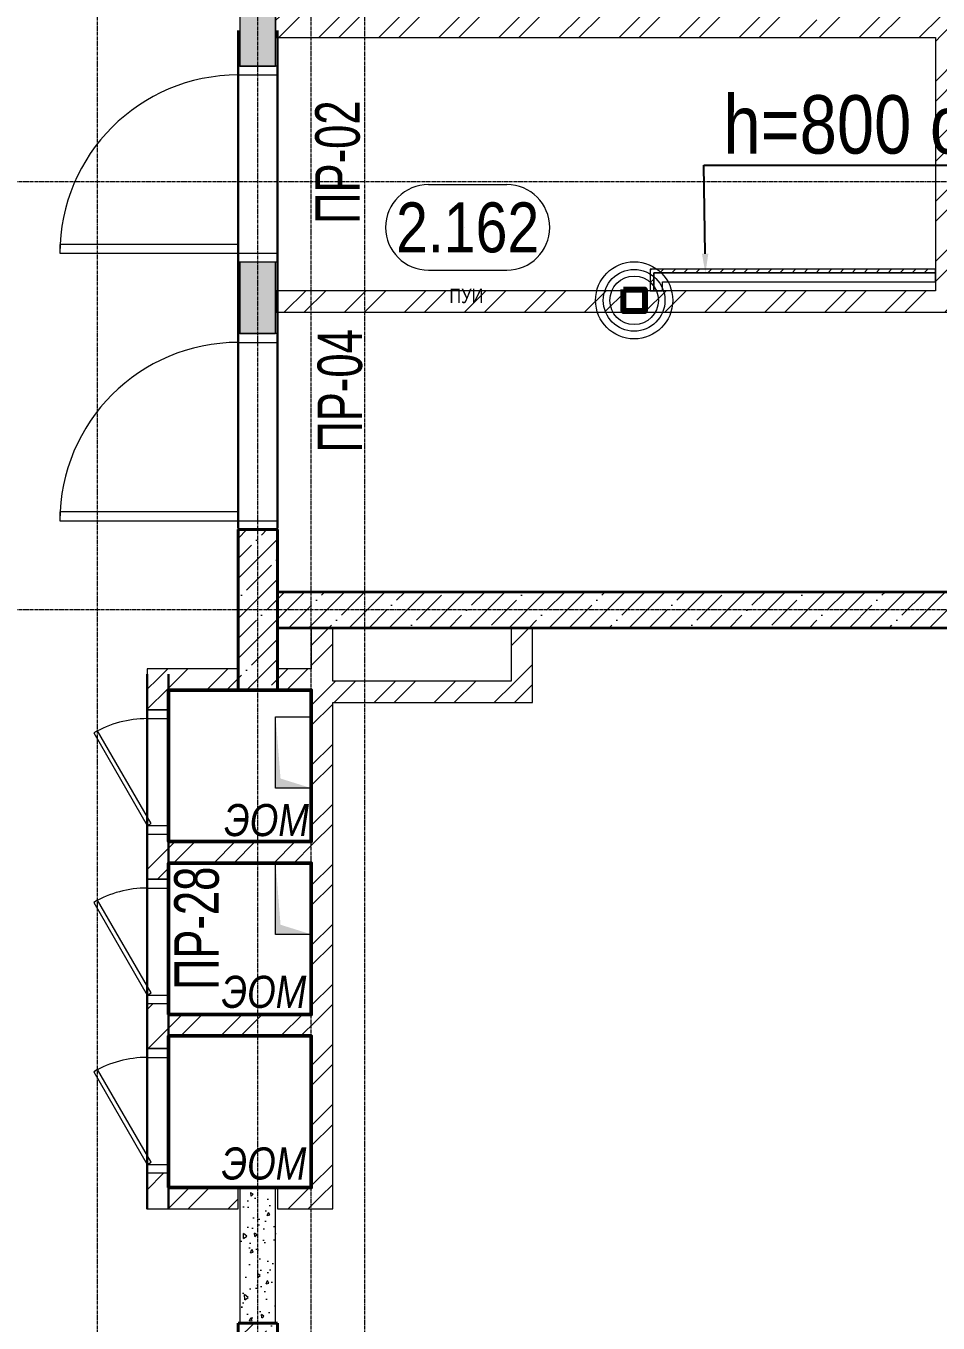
# Model space of a CAD drawing. Header units: millimetres. Extents: x -231292 to 573618, y -153144 to 564035.
# Drawn here: x 19883 to 24998, y 61430 to 68705 of the extents above; entities that cross this region are included whole.
import ezdxf
from ezdxf import colors
from ezdxf.entities.mleader import LeaderData, LeaderLine
from ezdxf.enums import TextEntityAlignment as Align
from ezdxf.math import Vec2, Vec3

# ---------------------------------------------------------------- set-up
doc = ezdxf.new("R2010")
doc.units = ezdxf.units.MM
doc.linetypes.add('CENTER2', pattern=[28.575, 19.05, -3.175, 3.175, -3.175])
doc.linetypes.add('HIDDEN2', pattern=[4.7625, 3.175, -1.5875])
doc.layers.get('0').update_dxf_attribs({"color": 250})
doc.layers.get('Defpoints').update_dxf_attribs({"color": 250})
for name, color, linetype, lineweight in [('!!! КОНСТРУКТИВ_несоответствия', 250, 'Continuous', 50), ('АР_Area', 250, 'Continuous', 5), ('АР_Двери', 250, 'Continuous', 9), ('АР_Колонны', 250, 'Continuous', 35), ('АР_Стены ГКЛ', 250, 'Continuous', 15), ('АР_Стены ЖБ', 250, 'Continuous', 35), ('АР_Стены кирпич', 250, 'Continuous', 20), ('АР_Стены ПЕНОблок', 250, 'Continuous', 20), ('АР_Штриховка', 250, 'Continuous', 0), ('Двери кабины', 250, 'Continuous', 0), ('КМ_Фахверки', 250, 'Continuous', 80), ('РД_Оси_100', 250, 'Continuous', 0), ('ЭОМ_отверстия', 250, 'Continuous', 5)]:
    doc.layers.add(name, color=color, linetype=linetype, lineweight=lineweight)
for name, color, linetype, lineweight, plot in [('АР_Делит', 250, 'Continuous', 0, False), ('РД_Проем', 250, 'Continuous', 0, False), ('РД_проем_инж перемыч_подсчет', 250, 'Continuous', 30, False)]:
    doc.layers.add(name, color=color, linetype=linetype, lineweight=lineweight, plot=plot)
doc.layers.add('РД_Перемычка инж проемов', color=250, linetype='Continuous')
doc.styles.add('Arial0', font='arial.ttf')
doc.styles.add('MtXpl_Arial_Narrow', font='ARIALNI.TTF')
doc.styles.add('style1', font='ARIALN.TTF')
doc.styles.add('ккк', font='isocpeur.ttf', dxfattribs={"width": 0.85, "oblique": 15})
pattern_1 = [(45, (8883.4, 13229.69), (-168.3798, 168.3798), []), (45, (8995.66, 13229.69), (-168.3798, 168.3798), [])]
pattern_2 = [(45, (8883.4, 13229.69), (-112.2532, 112.2532), []), (45, (8995.66, 13229.69), (-112.2532, 112.2532), [198.4375, -39.6875, 0, -39.6875])]
pattern_3 = [(45, (8883.4, 13229.69), (-168.3798, 168.3798), []), (45, (8995.66, 13229.69), (-168.3798, 168.3798), [])]
pattern_4 = [(45, (8883.4, 13229.69), (-168.3798, 168.3798), []), (45, (8995.66, 13229.69), (-168.3798, 168.3798), [])]
pattern_5 = [(45, (8883.4, 13229.69), (-168.3798, 168.3798), []), (45, (8995.66, 13229.69), (-168.3798, 168.3798), [])]

# ---------------------------------------------------------------- blocks, each defined once
blk = doc.blocks.new('СОШ_2200_АР_ОСИ_М100_28.05.24')
at = {"layer": 'РД_Оси_100', "linetype": 'CENTER2'}
for p, q in [((29555, 54600), (-5954.958, 54600)), ((29555, 52200), (-5954.958, 52200))]:
    blk.add_line(p, q, dxfattribs=at)
for points in [[(11400, 139938.679), (11400, -6155)], [(12000.12, -6155), (12300, -5755), (12300, 139538.679), (12000, 139938.679)], [(12600, -6155), (12600, 139938.679)], [(13200, -6155), (12900, -5755), (12900, 139538.679), (13220.167, 139939.357)]]:
    blk.add_lwpolyline(points, dxfattribs=at)
blk = doc.blocks.new('otv')
at = {"linetype": 'Continuous'}
blk.add_lwpolyline([(0, -1), (0, 0), (1, 0), (1, -1)], close=True, dxfattribs=at)
blk.add_solid([(0, -1), (0, 0), (0.135, -0.137), (1, 0)], dxfattribs=at)
blk = doc.blocks.new('Ф_крпич 120')
at = {"layer": 'АР_Делит', "color": 1}
for radius in [216.3, 173, 136.2]:
    blk.add_circle((60, -60), radius, dxfattribs=at)
at = {"layer": 'КМ_Фахверки'}
blk.add_lwpolyline([(0, 0), (120, 0), (120, -120), (0, -120)], close=True, dxfattribs=at)
at = {"layer": 'КМ_Фахверки', "lineweight": 5}
blk.add_lwpolyline([(6, -6), (114, -6), (114, -114), (6, -114)], close=True, dxfattribs=at)
blk = doc.blocks.new('MOK-МаркаПом_овал_ареал')
for p, q in [((-2.75, 3), (2.75, 3)), ((-2.75, -3), (2.75, -3))]:
    blk.add_line(p, q)
for centre, radius, start, end in [((-2.75, 0), 3, 90, 270), ((2.75, 0), 3, 270, 90), ((-3.75, 0), 3.5, 0, 0.00095)]:
    blk.add_arc(centre, radius, start, end)
at = {"color": 0, "style": 'style1'}
blk.add_attdef('АР-ПОМЕЩЕНИЕ:НОМЕР', text='', height=3.5, dxfattribs=at).set_placement((0, 0), align=Align.MIDDLE)
at = {"layer": 'Defpoints', "color": 2, "style": 'style1'}
blk.add_attdef('АР-ПОМЕЩЕНИЕ:НАИМЕНОВАНИЕ', text='', height=1, dxfattribs=at).set_placement((-0.094, -4.814), align=Align.MIDDLE)
blk = doc.blocks.new('MOK-МаркаПеремычки')
at = {"color": 0, "style": 'ккк', "oblique": 15, "width": 0.85}
blk.add_attdef('АР-ПРОЕМ:ПЕРЕМЫЧКА', text='', height=2.5, dxfattribs=at).set_placement((0, 0), align=Align.MIDDLE)

msp = doc.modelspace()

# ---------------------------------------------------------------- hatches: boundary and pattern name
at = {"layer": 'АР_Стены ГКЛ', "linetype": 'Continuous', "lineweight": 0}
h = msp.add_hatch(dxfattribs=at)
h.set_pattern_fill('ANSI31', color=256, scale=15, angle=-360, style=0)
h.set_pattern_definition([(45, (8883.403, 13229.686), (-33.67596, 33.67596), [])])
h.paths.add_polyline_path([(23383.403, 67339.686), (23403.403, 67319.686), (24983.402, 67319.686), (24983.402, 67339.686)], flags=0)
h = msp.add_hatch(dxfattribs=at)
h.set_pattern_fill('ANSI31', color=256, scale=15, style=0)
h.set_pattern_definition([(45, (8883.403, 13229.686), (-33.67596, 33.67596), [])])
h.paths.add_polyline_path([(23383.403, 67219.686), (23403.403, 67219.686), (23403.403, 67319.686), (23383.403, 67339.686)], flags=0)
at = {"layer": 'АР_Штриховка', "linetype": 'Continuous', "lineweight": 0}
h = msp.add_hatch(dxfattribs=at)
h.set_pattern_fill('AR-CONC', color=256, angle=-315, style=0)
h.set_pattern_definition([(95, (8883.4, 13229.69), (140.09465, 117.55338), [19.05, -209.55]), (40, (8883.4, 13229.69), (-160.01845, 110.1767), [15.24, -167.6406]), (145.45144, (8895.08, 13239.48), (-19.9238, 227.7301), [16.19, -178.09024]), (91.1842, (8847.48, 13265.6), (221.41024, 161.9534), [28.575, -314.325]), (141.63556, (8865.93, 13279.1), (-7.0866, 342.8268), [24.285, -267.1356]), (36.18415, (8847.48, 13265.6), (-7.0866, 342.8268), [22.86, -251.4597]), (66, (8874.42, 13274.59), (179.51998, 34.89515), [19.05, -209.55]), (11, (8874.42, 13274.59), (-86.5399, 173.9412), [15.24, -167.64]), (116.45145, (8889.38, 13277.5), (92.98005, 208.83634), [16.19, -178.08994]), (82.5, (8883.4, 13229.686), (-57.60547, 61.973414), [0, -165.608, 0, -170.18, 0, -168.275]), (52.5, (8883.4, 13229.69), (-23.58973, 118.087), [0, -97.028, 0, -161.798, 0, -64.135]), (12.5, (8843.35, 13189.634), (99.92786, 91.826196), [0, -63.5, 0, -198.12, 0, -262.89]), (2.5, (8825.39, 13171.67), (86.7639, 122.7224), [0, -82.55, 0, -131.572, 0, -186.69])])
h.paths.add_polyline_path([(21283.403, 70780.686), (21083.403, 70780.686), (21083.403, 70779.686), (21283.403, 70779.686)], flags=0)
h.paths.add_polyline_path([(21283.403, 69679.686), (21083.403, 69679.686), (21083.403, 68479.686), (21283.403, 68479.686)], flags=0)
h.paths.add_polyline_path([(21283.403, 67379.686), (21083.403, 67379.686), (21083.403, 66979.686), (21283.403, 66979.686)], flags=0)
h.paths.add_polyline_path([(21283.403, 65879.686), (21083.403, 65879.686), (21083.403, 65878.686), (21283.403, 65878.686)], flags=0)
h = msp.add_hatch(dxfattribs=at)
h.set_pattern_fill('ANSI32', color=256, scale=25, style=0)
h.set_pattern_definition(pattern_1)
h.paths.add_polyline_path([(24253.403, 68639.686), (24293.403, 68729.686), (24253.403, 68759.686), (23653.403, 68759.686), (23573.403, 68729.686), (23533.403, 68639.686)], flags=0)
h.paths.add_polyline_path([(23533.403, 68639.686), (23573.403, 68729.686), (23533.403, 68759.686), (21283.403, 68759.686), (21283.403, 68639.686)], flags=0)
h.paths.add_polyline_path([(26053.403, 68639.686), (26013.403, 68729.686), (25933.403, 68759.686), (25103.403, 68759.686), (25063.403, 68669.686), (25103.403, 68639.686)], flags=0)
h.paths.add_polyline_path([(24983.403, 68639.686), (25063.403, 68669.686), (25103.403, 68759.686), (24373.403, 68759.686), (24293.403, 68729.686), (24253.403, 68639.686)], flags=0)
h.paths.add_polyline_path([(28883.403, 68639.686), (28883.403, 68759.686), (27123.343, 68759.686), (27083.343, 68729.686), (27123.343, 68639.686)], flags=0)
h.paths.add_polyline_path([(27123.343, 68639.686), (27083.343, 68729.686), (27003.343, 68759.686), (26053.403, 68759.686), (26013.403, 68729.686), (26053.403, 68639.686)], flags=0)
h = msp.add_hatch(dxfattribs=at)
h.set_pattern_fill('ANSI32', color=256, scale=25, style=0)
h.set_pattern_definition([(45, (8883.4, 13229.69), (-168.3798, 168.3798), []), (45, (8995.66, 13229.69), (-168.3798, 168.3798), [])])
h.paths.add_polyline_path([(24983.403, 67219.686), (25063.403, 67189.686), (25103.403, 67219.686), (25103.403, 68639.686), (25063.403, 68669.686), (24983.403, 68639.686)], flags=0)
h = msp.add_hatch(dxfattribs=at)
h.set_pattern_fill('ANSI32', color=256, scale=25, style=0)
h.set_pattern_definition([(45, (8883.4, 13229.69), (-168.3798, 168.3798), []), (45, (8995.66, 13229.69), (-168.3798, 168.3798), [])])
h.paths.add_polyline_path([(21283.403, 67219.686), (21283.403, 67099.686), (25103.403, 67099.686), (25063.403, 67189.686), (24983.403, 67219.686)], flags=0)
h.paths.add_polyline_path([(25103.403, 67219.686), (25063.403, 67189.686), (25103.403, 67099.686), (25303.403, 67099.686), (25303.403, 67219.686)], flags=0)
at = {"layer": 'АР_Штриховка', "linetype": 'Continuous', "lineweight": 5}
h = msp.add_hatch(dxfattribs=at)
h.set_pattern_fill('ANSI35', color=256, scale=25, style=0)
h.set_pattern_definition(pattern_2)
h.paths.add_polyline_path([(21073.403, 64979.686), (21293.403, 64979.686), (21293.403, 65879.686), (21073.403, 65879.686)], flags=0)
h = msp.add_hatch(dxfattribs=at)
h.set_pattern_fill('ANSI35', color=256, scale=25, style=0)
h.set_pattern_definition([(45, (8883.4, 13229.69), (-112.2532, 112.2532), []), (45, (8995.66, 13229.69), (-112.2532, 112.2532), [198.4375, -39.6875, 0, -39.6875])])
h.paths.add_polyline_path([(28883.403, 65329.686), (28883.403, 65529.686), (21293.403, 65529.686), (21293.403, 65329.686)], flags=0)
at = {"layer": 'АР_Штриховка', "linetype": 'Continuous', "lineweight": 0}
h = msp.add_hatch(dxfattribs=at)
h.set_pattern_fill('ANSI32', color=256, scale=25, angle=-360, style=0)
h.set_pattern_definition(pattern_1)
h.paths.add_polyline_path([(21603.403, 63159.686), (21513.403, 63119.686), (21483.403, 63039.686), (21483.403, 62189.686), (21603.403, 62069.686)], flags=0)
h.paths.add_polyline_path([(21603.403, 65329.686), (21483.403, 65329.686), (21483.403, 65099.686), (21513.403, 65059.686), (21603.403, 65099.686)], flags=0)
h.paths.add_polyline_path([(21603.403, 65099.686), (21513.403, 65059.686), (21483.403, 64979.686), (21483.403, 64979.685), (21573.403, 64989.686), (21603.403, 65029.686)], flags=0)
h.paths.add_polyline_path([(21603.403, 64909.686), (21573.403, 64989.686), (21483.403, 64979.686), (21483.403, 64129.686), (21513.403, 64089.686), (21603.403, 64129.686)], flags=0)
h.paths.add_polyline_path([(21603.403, 64129.686), (21513.403, 64089.686), (21483.403, 64009.686), (21483.403, 63159.686), (21513.403, 63119.686), (21603.403, 63159.686)], flags=0)
h = msp.add_hatch(dxfattribs=at)
h.set_pattern_fill('ANSI32', color=256, scale=25, angle=-360, style=0)
h.set_pattern_definition(pattern_3)
h.paths.add_polyline_path([(22723.403, 65329.686), (22603.403, 65329.686), (22603.403, 65029.686), (22723.403, 64909.686)], flags=0)
h = msp.add_hatch(dxfattribs=at)
h.set_pattern_fill('ANSI32', color=256, scale=25, angle=-360, style=0)
h.set_pattern_definition(pattern_3)
h.paths.add_polyline_path([(20683.403, 63039.686), (20653.403, 63119.686), (20563.403, 63159.686), (20563.403, 62969.544), (20683.403, 62969.544)], flags=0)
h.paths.add_polyline_path([(20683.403, 62269.544), (20563.403, 62269.544), (20563.403, 62069.686), (20683.403, 62189.686)], flags=0)
h.paths.add_polyline_path([(20683.403, 64979.686), (20563.403, 65099.686), (20563.403, 64869.544), (20683.403, 64869.544)], flags=0)
h.paths.add_polyline_path([(20683.403, 64169.544), (20563.403, 64169.544), (20563.403, 64129.686), (20653.403, 64089.686), (20683.403, 64129.686)], flags=0)
h.paths.add_polyline_path([(20683.403, 64009.686), (20653.403, 64089.686), (20563.403, 64129.686), (20563.403, 63919.544), (20683.403, 63919.544)], flags=0)
h.paths.add_polyline_path([(20683.403, 63219.544), (20563.403, 63219.544), (20563.403, 63159.686), (20653.403, 63119.686), (20683.403, 63159.686)], flags=0)
h = msp.add_hatch(dxfattribs=at)
h.set_pattern_fill('ANSI32', color=256, scale=25, style=0)
h.set_pattern_definition([(45, (8883.4, 13229.69), (-168.3798, 168.3798), []), (45, (8995.66, 13229.69), (-168.3798, 168.3798), [])])
h.paths.add_polyline_path([(21073.403, 64979.686), (21073.403, 65099.686), (20563.403, 65099.686), (20683.403, 64979.686)], flags=0)
h = msp.add_hatch(dxfattribs=at)
h.set_pattern_fill('ANSI32', color=256, scale=25, style=0)
h.set_pattern_definition(pattern_4)
h.paths.add_polyline_path([(21483.403, 64979.686), (21513.403, 65059.686), (21483.403, 65099.686), (21293.403, 65099.686), (21293.403, 64979.686)], flags=0)
h = msp.add_hatch(dxfattribs=at)
h.set_pattern_fill('ANSI32', color=256, scale=25, angle=-360, style=0)
h.set_pattern_definition(pattern_3)
h.paths.add_polyline_path([(22723.403, 64909.686), (22603.403, 65029.686), (21603.403, 65029.686), (21573.403, 64989.686), (21603.403, 64909.686)], flags=0)
h = msp.add_hatch(dxfattribs=at)
h.set_pattern_fill('ANSI32', color=256, scale=25, style=0)
h.set_pattern_definition(pattern_5)
h.paths.add_polyline_path([(21483.403, 64009.686), (21513.403, 64089.686), (21483.403, 64129.686), (20683.403, 64129.686), (20653.403, 64089.686), (20683.403, 64009.686)], flags=0)
h = msp.add_hatch(dxfattribs=at)
h.set_pattern_fill('ANSI32', color=256, scale=25, style=0)
h.set_pattern_definition(pattern_5)
h.paths.add_polyline_path([(21483.403, 63039.686), (21513.403, 63119.686), (21483.403, 63159.686), (20683.403, 63159.686), (20653.403, 63119.686), (20683.403, 63039.686)], flags=0)
h = msp.add_hatch(dxfattribs=at)
h.set_pattern_fill('ANSI32', color=256, scale=25, angle=-360, style=0)
h.set_pattern_definition(pattern_3)
h.paths.add_polyline_path([(21073.402, 62069.686), (21073.402, 62189.686), (20683.403, 62189.686), (20563.403, 62069.686)], flags=0)
h = msp.add_hatch(dxfattribs=at)
h.set_pattern_fill('AR-CONC', color=256, angle=-315, style=0)
h.set_pattern_definition([(95, (8883.4, 13229.69), (140.09465, 117.5534), [19.05, -209.55]), (40, (8883.4, 13229.69), (-160.01845, 110.1767), [15.24, -167.6406]), (145.45144, (8895.08, 13239.48), (-19.9238, 227.7301), [16.19, -178.09024]), (91.1842, (8847.48, 13265.6), (221.4102, 161.9534), [28.575, -314.325]), (141.63556, (8865.93, 13279.1), (-7.0866, 342.8268), [24.285, -267.1356]), (36.18415, (8847.48, 13265.6), (-7.0866, 342.8268), [22.86, -251.4597]), (66, (8874.42, 13274.59), (179.52, 34.89515), [19.05, -209.55]), (11, (8874.42, 13274.59), (-86.5399, 173.9412), [15.24, -167.64]), (116.45145, (8889.38, 13277.5), (92.98005, 208.83634), [16.19, -178.08994]), (82.5, (8883.4, 13229.686), (-57.60547, 61.97341), [0, -165.608, 0, -170.18, 0, -168.275]), (52.5, (8883.4, 13229.69), (-23.58973, 118.087), [0, -97.028, 0, -161.798, 0, -64.135]), (12.5, (8843.35, 13189.634), (99.92786, 91.8262), [0, -63.5, 0, -198.12, 0, -262.89]), (2.5, (8825.39, 13171.67), (86.7639, 122.7224), [0, -82.55, 0, -131.572, 0, -186.69])])
h.paths.add_polyline_path([(21283.402, 62189.686), (21083.402, 62189.686), (21083.403, 61429.686), (21283.403, 61429.686)], flags=0)
h = msp.add_hatch(dxfattribs=at)
h.set_pattern_fill('ANSI32', color=256, scale=25, style=0)
h.set_pattern_definition(pattern_4)
h.paths.add_polyline_path([(21603.403, 62069.686), (21483.403, 62189.686), (21293.403, 62189.686), (21293.403, 62069.686)], flags=0)
at = {"layer": 'АР_Штриховка', "linetype": 'Continuous', "lineweight": 5}
h = msp.add_hatch(dxfattribs=at)
h.set_pattern_fill('ANSI35', color=256, scale=25, style=0)
h.set_pattern_definition(pattern_2)
h.paths.add_polyline_path([(21073.403, 60529.686), (21293.403, 60529.686), (21293.403, 61429.686), (21073.403, 61429.686)], flags=0)

# ---------------------------------------------------------------- linework, layer by layer
at = {"layer": '!!! КОНСТРУКТИВ_несоответствия'}
for points in [[(20683.403, 64979.686), (21483.403, 64979.686), (21483.403, 64129.686), (20683.403, 64129.686)], [(20683.403, 63159.686), (21483.403, 63159.686), (21483.403, 64009.686), (20683.403, 64009.686)], [(20683.403, 62189.686), (21483.403, 62189.686), (21483.403, 63039.686), (20683.403, 63039.686)]]:
    msp.add_lwpolyline(points, close=True, dxfattribs=at)
at = {"layer": 'АР_Двери', "linetype": 'Continuous', "lineweight": 9}
for points in [[(21293.403, 68429.686), (21293.403, 68479.686), (21073.403, 68479.686), (21073.403, 68429.686)], [(21073.403, 67429.686), (21073.403, 67479.686), (20073.403, 67479.686), (20073.403, 67429.686)], [(21293.403, 67429.686), (21293.403, 67379.686), (21073.403, 67379.686), (21073.403, 67429.686)], [(21293.403, 66929.686), (21293.403, 66979.686), (21073.403, 66979.686), (21073.403, 66929.686)], [(21073.403, 65929.686), (21073.403, 65979.686), (20073.403, 65979.686), (20073.403, 65929.686)], [(21293.403, 65929.686), (21293.403, 65879.686), (21073.403, 65879.686), (21073.403, 65929.686)]]:
    msp.add_lwpolyline(points, close=True, dxfattribs=at)
for centre in [(21073.403, 67429.686), (21073.403, 65929.686)]:
    msp.add_arc(centre, 1000, 90, 180, dxfattribs=at)
at = {"layer": 'АР_Колонны', "linetype": 'HIDDEN2', "lineweight": 25}
for p, q in [((21073.403, 65879.686), (21293.403, 65879.686)), ((21073.403, 64979.686), (21073.403, 65879.686)), ((21293.403, 65879.686), (21293.403, 64979.686)), ((21293.403, 64979.686), (21073.403, 64979.686)), ((21073.403, 61429.686), (21293.403, 61429.686)), ((21073.403, 60529.686), (21073.403, 61429.686)), ((21293.403, 61429.686), (21293.403, 60529.686))]:
    msp.add_line(p, q, dxfattribs=at)
at = {"layer": 'АР_Колонны', "linetype": 'Continuous', "lineweight": 35}
for p, q in [((21073.403, 65879.686), (21293.403, 65879.686)), ((21073.403, 64979.686), (21073.403, 65879.686)), ((21293.403, 64979.686), (21293.403, 65879.686)), ((21073.403, 64979.686), (21293.403, 64979.686)), ((21073.403, 61429.686), (21293.403, 61429.686)), ((21073.403, 60529.686), (21073.403, 61429.686)), ((21293.403, 60529.686), (21293.403, 61429.686))]:
    msp.add_line(p, q, dxfattribs=at)
at = {"layer": 'АР_Стены ГКЛ', "linetype": 'Continuous', "lineweight": 5}
for p, q in [((24983.402, 67339.686), (23383.403, 67339.686)), ((23383.403, 67339.686), (23383.403, 67219.686)), ((24983.402, 67319.686), (23403.403, 67319.686)), ((23403.403, 67319.686), (24983.402, 67319.686)), ((23403.403, 67319.686), (23403.403, 67219.686)), ((23403.403, 67219.686), (23403.403, 67319.686)), ((24983.402, 67319.686), (24983.402, 67339.686)), ((24983.402, 67269.686), (24983.402, 67319.686)), ((23453.403, 67269.686), (24983.402, 67269.686)), ((23453.403, 67219.686), (23453.403, 67269.686)), ((23383.403, 67219.686), (23403.403, 67219.686)), ((23403.403, 67219.686), (23453.403, 67219.686))]:
    msp.add_line(p, q, dxfattribs=at)
at = {"layer": 'АР_Стены ЖБ', "linetype": 'Continuous', "lineweight": 40}
for p, q in [((21293.403, 65879.686), (21073.403, 65879.686)), ((21073.403, 65879.686), (21073.403, 64979.686)), ((21293.403, 64979.686), (21293.403, 65879.686)), ((21073.403, 64979.686), (21293.403, 64979.686)), ((21293.403, 61429.686), (21073.403, 61429.686)), ((21073.403, 61429.686), (21073.403, 60529.686)), ((21293.403, 60529.686), (21293.403, 61429.686))]:
    msp.add_line(p, q, dxfattribs=at)
at = {"layer": 'АР_Стены ЖБ', "linetype": 'Continuous', "lineweight": 35}
for p, q in [((28883.403, 65529.686), (21293.403, 65529.686)), ((21293.403, 65529.686), (21293.403, 65329.686)), ((21293.403, 65329.686), (28883.403, 65329.686))]:
    msp.add_line(p, q, dxfattribs=at)
at = {"layer": 'АР_Стены кирпич', "linetype": 'Continuous', "lineweight": 20}
for p, q in [((21283.403, 68759.686), (21283.403, 68639.686)), ((21283.403, 68639.686), (24983.403, 68639.686)), ((24983.403, 68639.686), (24983.403, 67219.686)), ((21283.403, 67219.686), (21283.403, 67099.686)), ((24983.403, 67219.686), (21283.403, 67219.686)), ((21283.403, 67099.686), (25303.403, 67099.686)), ((21603.403, 65329.686), (21483.403, 65329.686)), ((21483.403, 65329.686), (21483.403, 65099.686)), ((21603.403, 65029.686), (21603.403, 65329.686)), ((22723.403, 65329.686), (22603.403, 65329.686)), ((22603.403, 65329.686), (22603.403, 65029.686)), ((22723.403, 64909.686), (22723.403, 65329.686)), ((20563.403, 65099.686), (20563.403, 64869.544)), ((21073.403, 65099.686), (20563.403, 65099.686)), ((21073.403, 64979.686), (21073.403, 65099.686)), ((21483.403, 65099.686), (21293.403, 65099.686)), ((21293.403, 65099.686), (21293.403, 64979.686)), ((20683.403, 64869.544), (20683.403, 64979.686)), ((20683.403, 64979.686), (21073.403, 64979.686)), ((21293.403, 64979.686), (21483.403, 64979.686)), ((21483.403, 64979.686), (21483.403, 64129.686)), ((22603.403, 65029.686), (21603.403, 65029.686)), ((21603.403, 64909.686), (22723.403, 64909.686)), ((21603.403, 62069.686), (21603.403, 64909.686)), ((20563.403, 64869.544), (20683.403, 64869.544)), ((20563.403, 63919.544), (20563.403, 64169.544)), ((20683.403, 64169.544), (20563.403, 64169.544)), ((20683.403, 64129.686), (20683.403, 64169.544)), ((21483.403, 64129.686), (20683.403, 64129.686)), ((20683.403, 63919.544), (20683.403, 64009.686)), ((20683.403, 64009.686), (21483.403, 64009.686)), ((21483.403, 64009.686), (21483.403, 63159.686)), ((20563.403, 63919.544), (20683.403, 63919.544)), ((20683.403, 63219.544), (20563.403, 63219.544)), ((20563.403, 62969.544), (20563.403, 63219.544)), ((20683.403, 63159.686), (20683.403, 63219.544)), ((21483.403, 63159.686), (20683.403, 63159.686)), ((20683.403, 62969.544), (20683.403, 63039.686)), ((20683.403, 63039.686), (21483.403, 63039.686)), ((21483.403, 63039.686), (21483.403, 62189.686)), ((20563.403, 62969.544), (20683.403, 62969.544)), ((20683.403, 62269.544), (20563.403, 62269.544)), ((20563.403, 62269.544), (20563.403, 62069.686)), ((20683.403, 62189.686), (20683.403, 62269.544)), ((21073.402, 62189.686), (20683.403, 62189.686)), ((21073.402, 62069.686), (21073.402, 62189.686)), ((21483.403, 62189.686), (21293.403, 62189.686)), ((21293.403, 62189.686), (21293.403, 62069.686)), ((20563.403, 62069.686), (21073.402, 62069.686)), ((21293.403, 62069.686), (21603.403, 62069.686))]:
    msp.add_line(p, q, dxfattribs=at)
at = {"layer": 'АР_Стены кирпич', "linetype": 'Continuous', "lineweight": 0}
for p, q in [((20563.403, 64869.544), (20563.403, 64169.544)), ((20683.403, 64169.544), (20683.403, 64869.544)), ((20563.403, 63919.544), (20563.403, 63219.544)), ((20683.403, 63219.544), (20683.403, 63919.544)), ((20563.403, 62969.544), (20563.403, 62269.544)), ((20683.403, 62269.544), (20683.403, 62969.544))]:
    msp.add_line(p, q, dxfattribs=at)
at = {"layer": 'АР_Стены ПЕНОблок', "linetype": 'Continuous', "lineweight": 20}
for p, q in [((21083.403, 69679.686), (21083.403, 68479.686)), ((21283.403, 68479.686), (21283.403, 69679.686)), ((21083.403, 68479.686), (21283.403, 68479.686)), ((21283.403, 67379.686), (21083.403, 67379.686)), ((21083.403, 67379.686), (21083.403, 66979.686)), ((21283.403, 66979.686), (21283.403, 67379.686)), ((21083.403, 66979.686), (21283.403, 66979.686)), ((21283.403, 65879.686), (21083.403, 65879.686)), ((21083.403, 65879.686), (21083.403, 65878.686)), ((21083.403, 65878.686), (21283.403, 65878.686)), ((21283.403, 65878.686), (21283.403, 65879.686)), ((21283.402, 62189.686), (21083.402, 62189.686)), ((21083.402, 62189.686), (21083.403, 61429.686)), ((21283.403, 61429.686), (21283.402, 62189.686)), ((21083.403, 61429.686), (21283.403, 61429.686))]:
    msp.add_line(p, q, dxfattribs=at)
at = {"layer": 'Двери кабины', "linetype": 'Continuous', "lineweight": 0}
for points in [[(20683.403, 64819.544), (20683.403, 64869.544), (20563.403, 64869.544), (20563.403, 64819.544)], [(20563.403, 64219.544), (20585.053, 64232.044), (20285.053, 64751.659), (20263.403, 64739.159)], [(20683.403, 64219.544), (20683.403, 64169.544), (20563.403, 64169.544), (20563.403, 64219.544)], [(20683.403, 63869.544), (20683.403, 63919.544), (20563.403, 63919.544), (20563.403, 63869.544)], [(20563.403, 63269.544), (20585.053, 63282.044), (20285.053, 63801.659), (20263.403, 63789.159)], [(20683.403, 63269.544), (20683.403, 63219.544), (20563.403, 63219.544), (20563.403, 63269.544)], [(20683.403, 62919.544), (20683.403, 62969.544), (20563.403, 62969.544), (20563.403, 62919.544)], [(20563.403, 62319.544), (20585.053, 62332.044), (20285.053, 62851.659), (20263.403, 62839.159)], [(20683.403, 62319.544), (20683.403, 62269.544), (20563.403, 62269.544), (20563.403, 62319.544)]]:
    msp.add_lwpolyline(points, close=True, dxfattribs=at)
for centre in [(20563.403, 64219.544), (20563.403, 63269.544), (20563.403, 62319.544)]:
    msp.add_arc(centre, 600, 90, 120, dxfattribs=at)
at = {"layer": 'РД_Проем', "linetype": 'Continuous', "lineweight": 0}
for p, q in [((21073.403, 68479.686), (21073.403, 67379.686)), ((21293.403, 68479.686), (21293.403, 67379.686)), ((21073.403, 66979.686), (21073.403, 65879.686)), ((21293.403, 66979.686), (21293.403, 65879.686)), ((20563.403, 64869.544), (20563.403, 64169.544)), ((20683.403, 64869.544), (20683.403, 64169.544)), ((20563.403, 63919.544), (20563.403, 63219.544)), ((20683.403, 63919.544), (20683.403, 63219.544)), ((20563.403, 62969.544), (20563.403, 62269.544)), ((20683.403, 62969.544), (20683.403, 62269.544))]:
    msp.add_line(p, q, dxfattribs=at)
at = {"layer": 'РД_проем_инж перемыч_подсчет', "linetype": 'Continuous', "lineweight": 30}
for p, q in [((21073.403, 68679.686), (21073.403, 67179.686)), ((21293.403, 68679.686), (21293.403, 67179.686)), ((21073.403, 67189.686), (21073.403, 65889.686)), ((21293.403, 67189.686), (21293.403, 65889.686)), ((20563.403, 65069.107), (20563.403, 62069.107)), ((20683.403, 65069.107), (20683.403, 62069.107))]:
    msp.add_line(p, q, dxfattribs=at)

# ---------------------------------------------------------------- block references
at = {"layer": 'АР_Area', "linetype": 'Continuous', "lineweight": 5, "xscale": 80, "yscale": 80, "zscale": 80}
msp.add_blockref('MOK-МаркаПом_овал_ареал', (22360.018, 67574.906), dxfattribs=at).add_auto_attribs({'АР-ПОМЕЩЕНИЕ:НОМЕР': '2.162', 'АР-ПОМЕЩЕНИЕ:НАИМЕНОВАНИЕ': 'ПУИ'})
at = {"layer": 'КМ_Фахверки'}
msp.add_blockref('Ф_крпич 120', (23233.526, 67225.686), dxfattribs=at)
at = {"layer": 'РД_Оси_100'}
msp.add_blockref('СОШ_2200_АР_ОСИ_М100_28.05.24', (8883.403, 13229.686), dxfattribs=at)
at = {"layer": 'РД_Перемычка инж проемов', "linetype": 'Continuous', "lineweight": -3}
ref = msp.add_blockref('MOK-МаркаПеремычки', (21630.037, 67941.048, 200), dxfattribs=dict(at, xscale=100, yscale=100, zscale=100, rotation=89.99999999999999))
ref.add_attrib('АР-ПРОЕМ:ПЕРЕМЫЧКА', 'ПР-02', dxfattribs={"layer": '0', "color": 0, "height": 250, "rotation": 90, "style": 'Arial0', "width": 0.7}).set_placement((21630.037, 67941.048, 200), align=Align.MIDDLE)
ref = msp.add_blockref('MOK-МаркаПеремычки', (21643.087, 66658.057, 200), dxfattribs=dict(at, xscale=100, yscale=100, zscale=100, rotation=89.99999999999999))
ref.add_attrib('АР-ПРОЕМ:ПЕРЕМЫЧКА', 'ПР-04', dxfattribs={"layer": '0', "color": 0, "height": 250, "rotation": 90, "style": 'Arial0', "width": 0.7}).set_placement((21643.087, 66658.057, 200), align=Align.MIDDLE)
ref = msp.add_blockref('MOK-МаркаПеремычки', (20839.464, 63643.584, 480), dxfattribs=dict(at, xscale=100, yscale=100, zscale=100, rotation=89.99999999999999))
ref.add_attrib('АР-ПРОЕМ:ПЕРЕМЫЧКА', 'ПР-28', dxfattribs={"layer": '0', "color": 0, "height": 250, "rotation": 90, "style": 'Arial0', "width": 0.7}).set_placement((20839.464, 63643.584, 480), align=Align.MIDDLE)
at = {"layer": 'ЭОМ_отверстия', "xscale": 400, "yscale": 200, "rotation": 90}
for p in [(21283.403, 64429.686), (21283.403, 63609.686)]:
    msp.add_blockref('otv', p, dxfattribs=at)

# ---------------------------------------------------------------- texts
at = {"layer": 'ЭОМ_отверстия', "lineweight": 50, "style": 'MtXpl_Arial_Narrow'}
for p in [(20994.898, 64160.835), (20980.386, 63197.452), (20980.379, 62234.762)]:
    msp.add_text('ЭОМ', height=180, dxfattribs=at).set_placement(p)

# ---------------------------------------------------------------- leaders
at = {"layer": 'АР_Стены ГКЛ', "ltscale": 100}
ml = msp.add_multileader_mtext('Standard', dxfattribs=at)
ml.set_content('h=800 от пола', color=256, style='style1')
ml.set_leader_properties(color=256)
ml.build(insert=Vec2(0, 0))
ml.multileader.update_dxf_attribs({"has_dogleg": 0, "text_left_attachment_type": 6, "text_right_attachment_type": 6, "arrow_head_size": 109.152, "scale": 100})
ctx = ml.context
ctx.base_point, ctx.scale, ctx.char_height, ctx.arrow_head_size, ctx.landing_gap_size, ctx.plane_origin, ctx.plane_x_axis, ctx.plane_y_axis = Vec3(23684.927, 67923.184), 100, 327.45629, 109.152, 109.152, Vec3(45927.044, 74511.768), Vec3(1, 0.00000001), Vec3(-0.00000001, 1)
ctx.left_attachment, ctx.right_attachment = 6, 6
notes = []
notes.append((ctx, [(1, (1, 1, 0), (21938.493, 67923.184), (1, 0.00000001), 1746.434, [(0, [(23693.121, 67317.863)], 0, [])])]))
ctx.mtext.insert, ctx.mtext.text_direction, ctx.mtext.rotation, ctx.mtext.flow_direction = Vec3(23794.079, 68316.131), Vec3(1, 0.00000001), 0.00000001, 5
for ctx, leaders in notes:
    for number, flags, end, landing, length, lines in leaders:
        leader = LeaderData()
        leader.index, (leader.has_last_leader_line, leader.has_dogleg_vector, leader.attachment_direction) = number, flags
        leader.last_leader_point, leader.dogleg_vector, leader.dogleg_length = Vec3(end), Vec3(landing), length
        for number, points, colour, breaks in lines:
            line = LeaderLine()
            line.index, line.vertices, line.color, line.breaks = number, Vec3.list(points), colors.encode_raw_color(colour), breaks
            leader.lines.append(line)
        ctx.leaders.append(leader)

doc.saveas('drawing.dxf')
